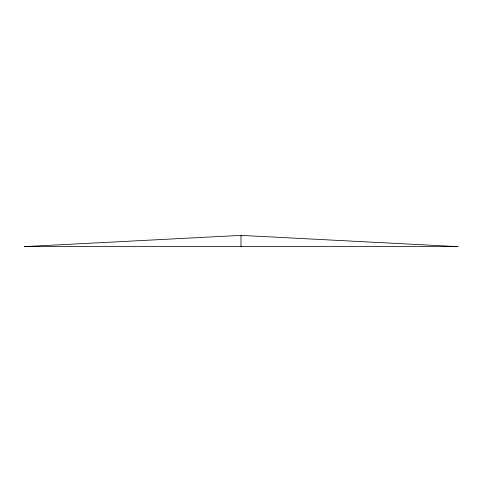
<?xml version="1.0" encoding="UTF-8"?>
<svg xmlns="http://www.w3.org/2000/svg" width="482" height="482" viewBox="0 0 482 482"><rect width="100%" height="100%" fill="white"/><g stroke="black" fill="none" stroke-linecap="round" stroke-linejoin="round"><path stroke-width="0.72" d="M24.522 246.615L241 235.385L457.478 246.615M24.1 246.615L457.9 246.615M241 235.385L241 246.615"/></g></svg>
